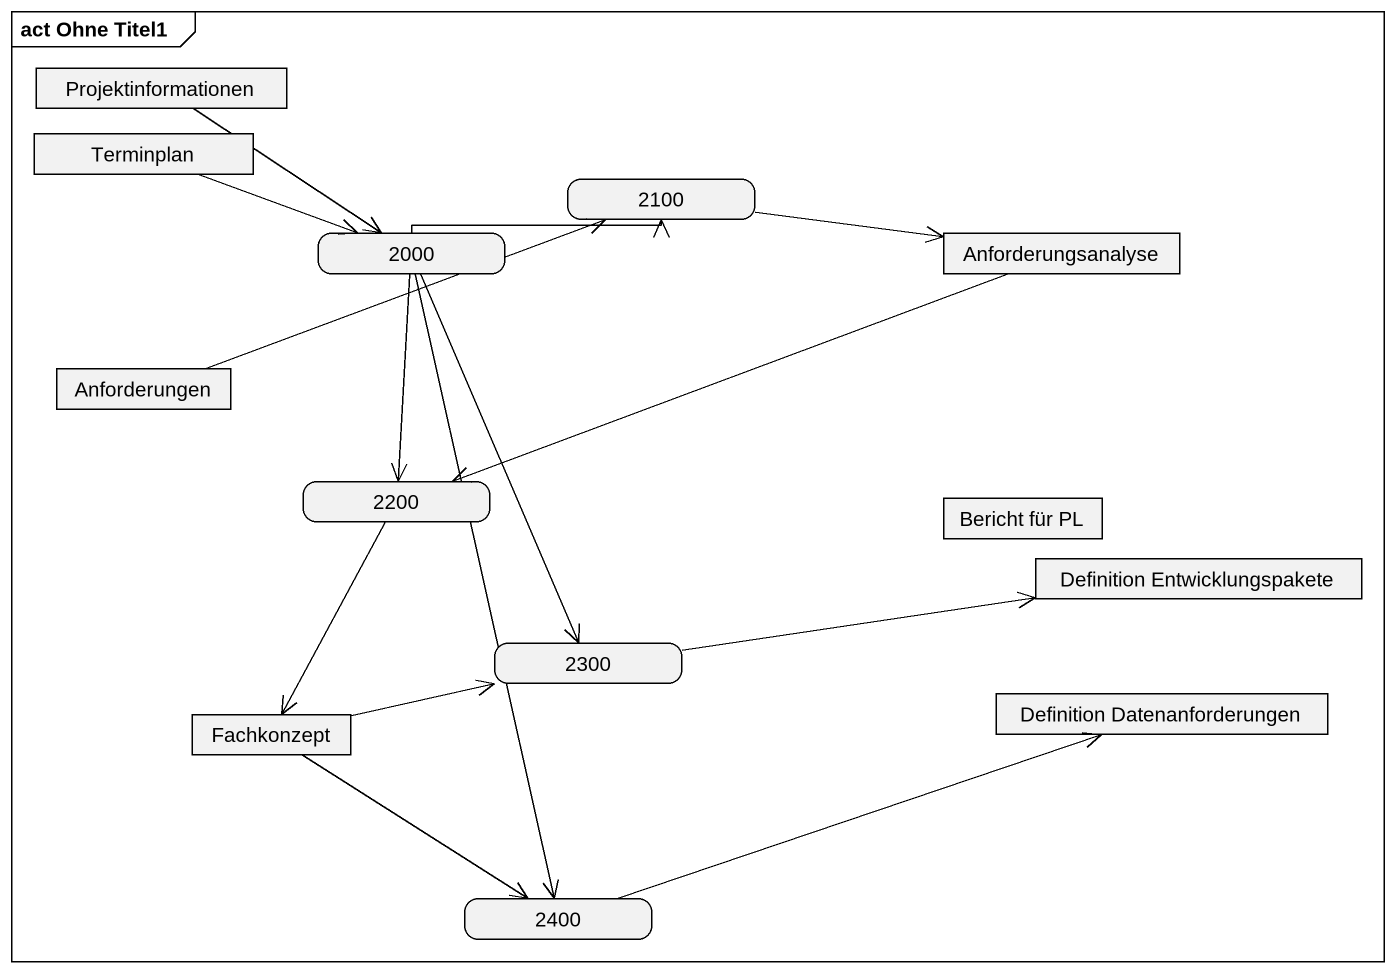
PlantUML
@startuml
mainframe act Ohne Titel1
hide empty description
state Projektinformationen <<object>>
state Terminplan <<object>>
state "2100" as s2100
state "2000" as s2000
state Anforderungsanalyse <<object>>
state Anforderungen <<object>>
state "2200" as s2200
state "Bericht für PL" as Bericht_für_PL <<object>>
state "Definition Entwicklungspakete" as Definition <<object>>
state "2300" as s2300
state Fachkonzept <<object>>
state "Definition Datenanforderungen" as Definition_2 <<object>>
state "2400" as s2400
Projektinformationen --> s2000
Terminplan -right-> s2000
s2100 -right-> Anforderungsanalyse
s2000 -right-> s2100
s2000 --> s2200
s2000 --> s2300
s2000 --> s2400
Anforderungsanalyse -left-> s2200
Anforderungen -right-> s2100
s2200 --> Fachkonzept
s2300 -right-> Definition
Fachkonzept -right-> s2300
Fachkonzept --> s2400
s2400 -right-> Definition_2
@enduml
